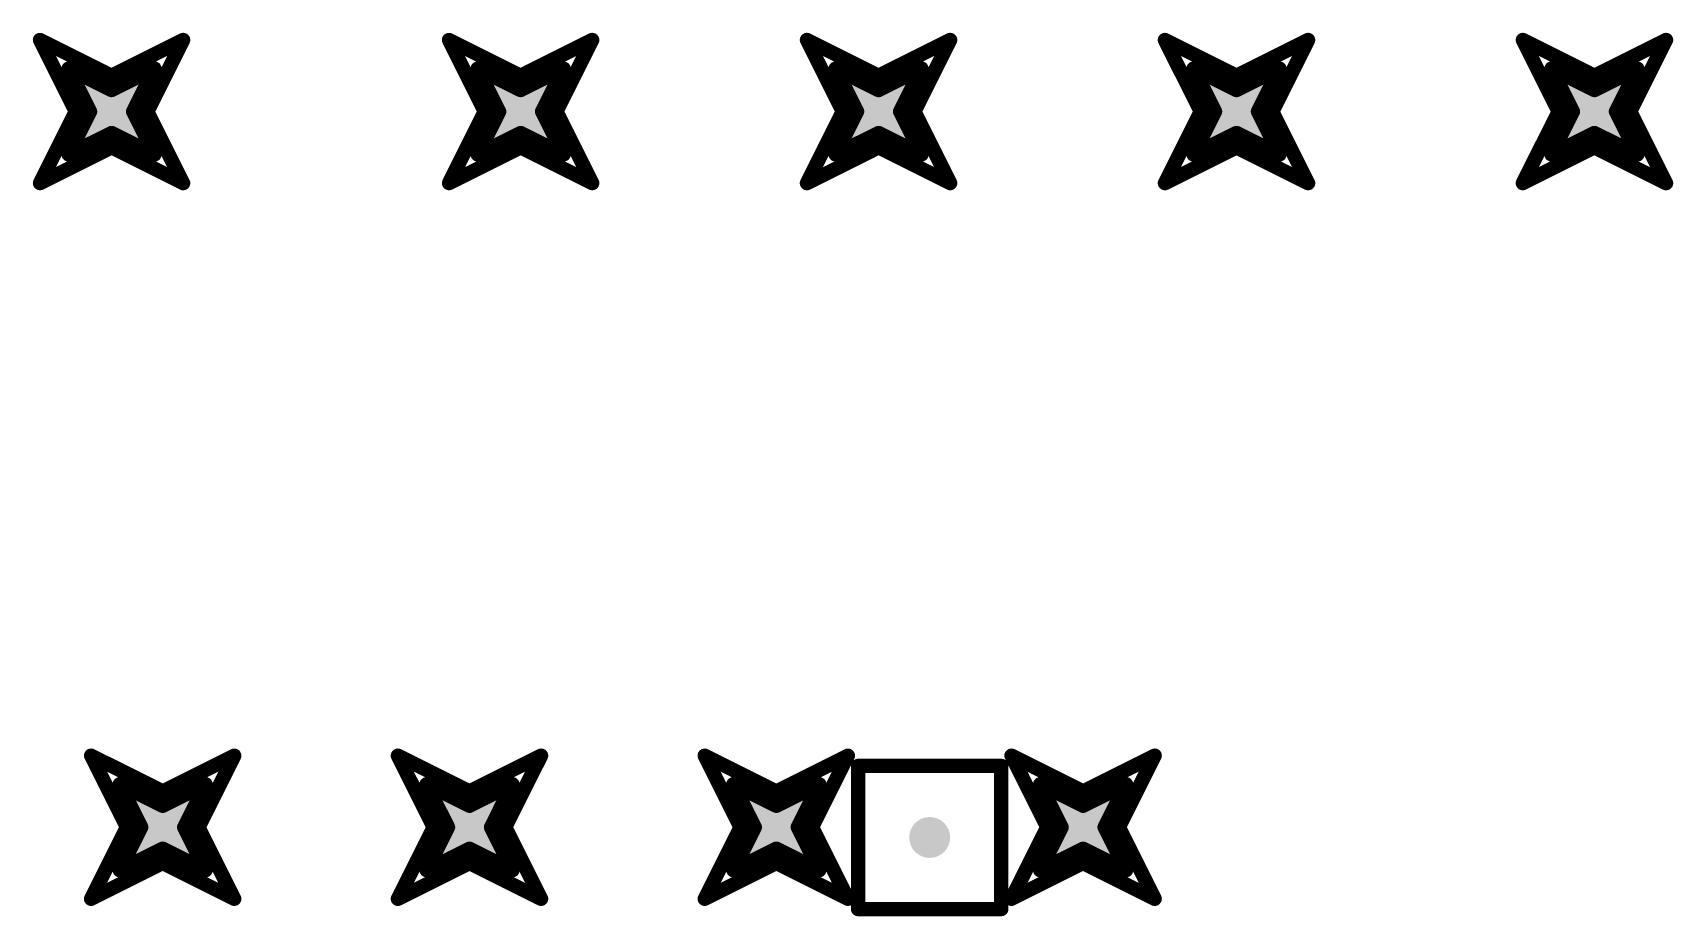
# Model space of a CAD drawing. Header units: inches. Extents: x 0 to 17, y 0 to 4.
# Drawn here: x 1.9927 to 2.3085, y 2.9061 to 3.0762 of the extents above; entities that cross this region are included whole.
import ezdxf

# ---------------------------------------------------------------- set-up
doc = ezdxf.new("R2010")
doc.units = ezdxf.units.IN
doc.header["$MEASUREMENT"] = 0
doc.layers.add('Drill Drawing', color=1, linetype='Continuous')
doc.layers.add('Via Holes', color=16, linetype='Continuous')

msp = doc.modelspace()

# ---------------------------------------------------------------- hatches: boundary and pattern name
at = {"layer": 'Via Holes'}
h = msp.add_hatch(color=7, dxfattribs=at)
edge = h.paths.add_edge_path()
edge.add_arc((2.00787, 3.06102), 0.00787, 0, 360)
h = msp.add_hatch(color=7, dxfattribs=at)
edge = h.paths.add_edge_path()
edge.add_arc((2.08661, 3.06102), 0.00787, 0, 360)
h = msp.add_hatch(color=7, dxfattribs=at)
edge = h.paths.add_edge_path()
edge.add_arc((2.15551, 3.06102), 0.00787, 0, 360)
h = msp.add_hatch(color=7, dxfattribs=at)
edge = h.paths.add_edge_path()
edge.add_arc((2.22441, 3.06102), 0.00787, 0, 360)
h = msp.add_hatch(color=7, dxfattribs=at)
edge = h.paths.add_edge_path()
edge.add_arc((2.29331, 3.06102), 0.00787, 0, 360)
h = msp.add_hatch(color=7, dxfattribs=at)
edge = h.paths.add_edge_path()
edge.add_arc((2.01772, 2.92323), 0.00787, 0, 360)
h = msp.add_hatch(color=7, dxfattribs=at)
edge = h.paths.add_edge_path()
edge.add_arc((2.07677, 2.92323), 0.00787, 0, 360)
h = msp.add_hatch(color=7, dxfattribs=at)
edge = h.paths.add_edge_path()
edge.add_arc((2.13583, 2.92323), 0.00787, 0, 360)
h = msp.add_hatch(color=7, dxfattribs=at)
edge = h.paths.add_edge_path()
edge.add_arc((2.19488, 2.92323), 0.00787, 0, 360)
h = msp.add_hatch(color=7, dxfattribs=at)
edge = h.paths.add_edge_path()
edge.add_arc((2.16535, 2.92126), 0.00394, 0, 360)

# ---------------------------------------------------------------- linework, layer by layer
at = {"layer": 'Drill Drawing'}
for points in [[(1.99409, 3.0748, 0.00276, 0.00276, 0), (2.00787, 3.06791, 0.00276, 0.00276, 0)], [(1.99409, 3.0748, 0.00276, 0.00276, 0), (2.00098, 3.06102, 0.00276, 0.00276, 0)], [(2.00787, 3.06791, 0.00276, 0.00276, 0), (2.02165, 3.0748, 0.00276, 0.00276, 0)], [(2.01476, 3.06102, 0.00276, 0.00276, 0), (2.02165, 3.0748, 0.00276, 0.00276, 0)], [(2.07283, 3.0748, 0.00276, 0.00276, 0), (2.08661, 3.06791, 0.00276, 0.00276, 0)], [(2.07283, 3.0748, 0.00276, 0.00276, 0), (2.07972, 3.06102, 0.00276, 0.00276, 0)], [(2.08661, 3.06791, 0.00276, 0.00276, 0), (2.10039, 3.0748, 0.00276, 0.00276, 0)], [(2.0935, 3.06102, 0.00276, 0.00276, 0), (2.10039, 3.0748, 0.00276, 0.00276, 0)], [(2.14173, 3.0748, 0.00276, 0.00276, 0), (2.15551, 3.06791, 0.00276, 0.00276, 0)], [(2.14173, 3.0748, 0.00276, 0.00276, 0), (2.14862, 3.06102, 0.00276, 0.00276, 0)], [(2.15551, 3.06791, 0.00276, 0.00276, 0), (2.16929, 3.0748, 0.00276, 0.00276, 0)], [(2.1624, 3.06102, 0.00276, 0.00276, 0), (2.16929, 3.0748, 0.00276, 0.00276, 0)], [(2.21063, 3.0748, 0.00276, 0.00276, 0), (2.22441, 3.06791, 0.00276, 0.00276, 0)], [(2.21063, 3.0748, 0.00276, 0.00276, 0), (2.21752, 3.06102, 0.00276, 0.00276, 0)], [(2.22441, 3.06791, 0.00276, 0.00276, 0), (2.23819, 3.0748, 0.00276, 0.00276, 0)], [(2.2313, 3.06102, 0.00276, 0.00276, 0), (2.23819, 3.0748, 0.00276, 0.00276, 0)], [(2.27953, 3.0748, 0.00276, 0.00276, 0), (2.29331, 3.06791, 0.00276, 0.00276, 0)], [(2.27953, 3.0748, 0.00276, 0.00276, 0), (2.28642, 3.06102, 0.00276, 0.00276, 0)], [(2.29331, 3.06791, 0.00276, 0.00276, 0), (2.30709, 3.0748, 0.00276, 0.00276, 0)], [(2.3002, 3.06102, 0.00276, 0.00276, 0), (2.30709, 3.0748, 0.00276, 0.00276, 0)], [(1.99961, 3.06929, 0.00276, 0.00276, 0), (2.00787, 3.06516, 0.00276, 0.00276, 0)], [(1.99961, 3.06929, 0.00276, 0.00276, 0), (2.00374, 3.06102, 0.00276, 0.00276, 0)], [(2.00787, 3.06516, 0.00276, 0.00276, 0), (2.01614, 3.06929, 0.00276, 0.00276, 0)], [(2.01201, 3.06102, 0.00276, 0.00276, 0), (2.01614, 3.06929, 0.00276, 0.00276, 0)], [(2.07835, 3.06929, 0.00276, 0.00276, 0), (2.08661, 3.06516, 0.00276, 0.00276, 0)], [(2.07835, 3.06929, 0.00276, 0.00276, 0), (2.08248, 3.06102, 0.00276, 0.00276, 0)], [(2.08661, 3.06516, 0.00276, 0.00276, 0), (2.09488, 3.06929, 0.00276, 0.00276, 0)], [(2.09075, 3.06102, 0.00276, 0.00276, 0), (2.09488, 3.06929, 0.00276, 0.00276, 0)], [(2.14724, 3.06929, 0.00276, 0.00276, 0), (2.15551, 3.06516, 0.00276, 0.00276, 0)], [(2.14724, 3.06929, 0.00276, 0.00276, 0), (2.15138, 3.06102, 0.00276, 0.00276, 0)], [(2.15551, 3.06516, 0.00276, 0.00276, 0), (2.16378, 3.06929, 0.00276, 0.00276, 0)], [(2.15965, 3.06102, 0.00276, 0.00276, 0), (2.16378, 3.06929, 0.00276, 0.00276, 0)], [(2.21614, 3.06929, 0.00276, 0.00276, 0), (2.22441, 3.06516, 0.00276, 0.00276, 0)], [(2.21614, 3.06929, 0.00276, 0.00276, 0), (2.22028, 3.06102, 0.00276, 0.00276, 0)], [(2.22441, 3.06516, 0.00276, 0.00276, 0), (2.23268, 3.06929, 0.00276, 0.00276, 0)], [(2.22854, 3.06102, 0.00276, 0.00276, 0), (2.23268, 3.06929, 0.00276, 0.00276, 0)], [(2.28504, 3.06929, 0.00276, 0.00276, 0), (2.29331, 3.06516, 0.00276, 0.00276, 0)], [(2.28504, 3.06929, 0.00276, 0.00276, 0), (2.28917, 3.06102, 0.00276, 0.00276, 0)], [(2.29331, 3.06516, 0.00276, 0.00276, 0), (2.30158, 3.06929, 0.00276, 0.00276, 0)], [(2.29744, 3.06102, 0.00276, 0.00276, 0), (2.30158, 3.06929, 0.00276, 0.00276, 0)], [(1.99409, 3.04724, 0.00276, 0.00276, 0), (2.00098, 3.06102, 0.00276, 0.00276, 0)], [(1.99961, 3.05276, 0.00276, 0.00276, 0), (2.00374, 3.06102, 0.00276, 0.00276, 0)], [(2.01201, 3.06102, 0.00276, 0.00276, 0), (2.01614, 3.05276, 0.00276, 0.00276, 0)], [(2.01476, 3.06102, 0.00276, 0.00276, 0), (2.02165, 3.04724, 0.00276, 0.00276, 0)], [(2.07283, 3.04724, 0.00276, 0.00276, 0), (2.07972, 3.06102, 0.00276, 0.00276, 0)], [(2.07835, 3.05276, 0.00276, 0.00276, 0), (2.08248, 3.06102, 0.00276, 0.00276, 0)], [(2.09075, 3.06102, 0.00276, 0.00276, 0), (2.09488, 3.05276, 0.00276, 0.00276, 0)], [(2.0935, 3.06102, 0.00276, 0.00276, 0), (2.10039, 3.04724, 0.00276, 0.00276, 0)], [(2.14173, 3.04724, 0.00276, 0.00276, 0), (2.14862, 3.06102, 0.00276, 0.00276, 0)], [(2.14724, 3.05276, 0.00276, 0.00276, 0), (2.15138, 3.06102, 0.00276, 0.00276, 0)], [(2.15965, 3.06102, 0.00276, 0.00276, 0), (2.16378, 3.05276, 0.00276, 0.00276, 0)], [(2.1624, 3.06102, 0.00276, 0.00276, 0), (2.16929, 3.04724, 0.00276, 0.00276, 0)], [(2.21063, 3.04724, 0.00276, 0.00276, 0), (2.21752, 3.06102, 0.00276, 0.00276, 0)], [(2.21614, 3.05276, 0.00276, 0.00276, 0), (2.22028, 3.06102, 0.00276, 0.00276, 0)], [(2.22854, 3.06102, 0.00276, 0.00276, 0), (2.23268, 3.05276, 0.00276, 0.00276, 0)], [(2.2313, 3.06102, 0.00276, 0.00276, 0), (2.23819, 3.04724, 0.00276, 0.00276, 0)], [(2.27953, 3.04724, 0.00276, 0.00276, 0), (2.28642, 3.06102, 0.00276, 0.00276, 0)], [(2.28504, 3.05276, 0.00276, 0.00276, 0), (2.28917, 3.06102, 0.00276, 0.00276, 0)], [(2.29744, 3.06102, 0.00276, 0.00276, 0), (2.30158, 3.05276, 0.00276, 0.00276, 0)], [(2.3002, 3.06102, 0.00276, 0.00276, 0), (2.30709, 3.04724, 0.00276, 0.00276, 0)], [(1.99961, 3.05276, 0.00276, 0.00276, 0), (2.00787, 3.05689, 0.00276, 0.00276, 0)], [(2.00787, 3.05689, 0.00276, 0.00276, 0), (2.01614, 3.05276, 0.00276, 0.00276, 0)], [(2.07835, 3.05276, 0.00276, 0.00276, 0), (2.08661, 3.05689, 0.00276, 0.00276, 0)], [(2.08661, 3.05689, 0.00276, 0.00276, 0), (2.09488, 3.05276, 0.00276, 0.00276, 0)], [(2.14724, 3.05276, 0.00276, 0.00276, 0), (2.15551, 3.05689, 0.00276, 0.00276, 0)], [(2.15551, 3.05689, 0.00276, 0.00276, 0), (2.16378, 3.05276, 0.00276, 0.00276, 0)], [(2.21614, 3.05276, 0.00276, 0.00276, 0), (2.22441, 3.05689, 0.00276, 0.00276, 0)], [(2.22441, 3.05689, 0.00276, 0.00276, 0), (2.23268, 3.05276, 0.00276, 0.00276, 0)], [(2.28504, 3.05276, 0.00276, 0.00276, 0), (2.29331, 3.05689, 0.00276, 0.00276, 0)], [(2.29331, 3.05689, 0.00276, 0.00276, 0), (2.30158, 3.05276, 0.00276, 0.00276, 0)], [(1.99409, 3.04724, 0.00276, 0.00276, 0), (2.00787, 3.05413, 0.00276, 0.00276, 0)], [(2.00787, 3.05413, 0.00276, 0.00276, 0), (2.02165, 3.04724, 0.00276, 0.00276, 0)], [(2.07283, 3.04724, 0.00276, 0.00276, 0), (2.08661, 3.05413, 0.00276, 0.00276, 0)], [(2.08661, 3.05413, 0.00276, 0.00276, 0), (2.10039, 3.04724, 0.00276, 0.00276, 0)], [(2.14173, 3.04724, 0.00276, 0.00276, 0), (2.15551, 3.05413, 0.00276, 0.00276, 0)], [(2.15551, 3.05413, 0.00276, 0.00276, 0), (2.16929, 3.04724, 0.00276, 0.00276, 0)], [(2.21063, 3.04724, 0.00276, 0.00276, 0), (2.22441, 3.05413, 0.00276, 0.00276, 0)], [(2.22441, 3.05413, 0.00276, 0.00276, 0), (2.23819, 3.04724, 0.00276, 0.00276, 0)], [(2.27953, 3.04724, 0.00276, 0.00276, 0), (2.29331, 3.05413, 0.00276, 0.00276, 0)], [(2.29331, 3.05413, 0.00276, 0.00276, 0), (2.30709, 3.04724, 0.00276, 0.00276, 0)], [(2.00394, 2.93701, 0.00276, 0.00276, 0), (2.01772, 2.93012, 0.00276, 0.00276, 0)], [(2.00394, 2.93701, 0.00276, 0.00276, 0), (2.01083, 2.92323, 0.00276, 0.00276, 0)], [(2.01772, 2.93012, 0.00276, 0.00276, 0), (2.0315, 2.93701, 0.00276, 0.00276, 0)], [(2.02461, 2.92323, 0.00276, 0.00276, 0), (2.0315, 2.93701, 0.00276, 0.00276, 0)], [(2.06299, 2.93701, 0.00276, 0.00276, 0), (2.07677, 2.93012, 0.00276, 0.00276, 0)], [(2.06299, 2.93701, 0.00276, 0.00276, 0), (2.06988, 2.92323, 0.00276, 0.00276, 0)], [(2.07677, 2.93012, 0.00276, 0.00276, 0), (2.09055, 2.93701, 0.00276, 0.00276, 0)], [(2.08366, 2.92323, 0.00276, 0.00276, 0), (2.09055, 2.93701, 0.00276, 0.00276, 0)], [(2.12205, 2.93701, 0.00276, 0.00276, 0), (2.13583, 2.93012, 0.00276, 0.00276, 0)], [(2.12205, 2.93701, 0.00276, 0.00276, 0), (2.12894, 2.92323, 0.00276, 0.00276, 0)], [(2.13583, 2.93012, 0.00276, 0.00276, 0), (2.14961, 2.93701, 0.00276, 0.00276, 0)], [(2.14272, 2.92323, 0.00276, 0.00276, 0), (2.14961, 2.93701, 0.00276, 0.00276, 0)], [(2.1811, 2.93701, 0.00276, 0.00276, 0), (2.19488, 2.93012, 0.00276, 0.00276, 0)], [(2.1811, 2.93701, 0.00276, 0.00276, 0), (2.18799, 2.92323, 0.00276, 0.00276, 0)], [(2.19488, 2.93012, 0.00276, 0.00276, 0), (2.20866, 2.93701, 0.00276, 0.00276, 0)], [(2.20177, 2.92323, 0.00276, 0.00276, 0), (2.20866, 2.93701, 0.00276, 0.00276, 0)], [(2.15157, 2.93504, 0.00276, 0.00276, 0), (2.17913, 2.93504, 0.00276, 0.00276, 0)], [(2.15157, 2.90748, 0.00276, 0.00276, 0), (2.15157, 2.93504, 0.00276, 0.00276, 0)], [(2.17913, 2.90748, 0.00276, 0.00276, 0), (2.17913, 2.93504, 0.00276, 0.00276, 0)], [(2.00945, 2.9315, 0.00276, 0.00276, 0), (2.01772, 2.92736, 0.00276, 0.00276, 0)], [(2.00945, 2.9315, 0.00276, 0.00276, 0), (2.01358, 2.92323, 0.00276, 0.00276, 0)], [(2.01772, 2.92736, 0.00276, 0.00276, 0), (2.02598, 2.9315, 0.00276, 0.00276, 0)], [(2.02185, 2.92323, 0.00276, 0.00276, 0), (2.02598, 2.9315, 0.00276, 0.00276, 0)], [(2.0685, 2.9315, 0.00276, 0.00276, 0), (2.07677, 2.92736, 0.00276, 0.00276, 0)], [(2.0685, 2.9315, 0.00276, 0.00276, 0), (2.07264, 2.92323, 0.00276, 0.00276, 0)], [(2.07677, 2.92736, 0.00276, 0.00276, 0), (2.08504, 2.9315, 0.00276, 0.00276, 0)], [(2.08091, 2.92323, 0.00276, 0.00276, 0), (2.08504, 2.9315, 0.00276, 0.00276, 0)], [(2.12756, 2.9315, 0.00276, 0.00276, 0), (2.13583, 2.92736, 0.00276, 0.00276, 0)], [(2.12756, 2.9315, 0.00276, 0.00276, 0), (2.13169, 2.92323, 0.00276, 0.00276, 0)], [(2.13583, 2.92736, 0.00276, 0.00276, 0), (2.14409, 2.9315, 0.00276, 0.00276, 0)], [(2.13996, 2.92323, 0.00276, 0.00276, 0), (2.14409, 2.9315, 0.00276, 0.00276, 0)], [(2.18661, 2.9315, 0.00276, 0.00276, 0), (2.19488, 2.92736, 0.00276, 0.00276, 0)], [(2.18661, 2.9315, 0.00276, 0.00276, 0), (2.19075, 2.92323, 0.00276, 0.00276, 0)], [(2.19488, 2.92736, 0.00276, 0.00276, 0), (2.20315, 2.9315, 0.00276, 0.00276, 0)], [(2.19902, 2.92323, 0.00276, 0.00276, 0), (2.20315, 2.9315, 0.00276, 0.00276, 0)], [(2.00394, 2.90945, 0.00276, 0.00276, 0), (2.01083, 2.92323, 0.00276, 0.00276, 0)], [(2.00945, 2.91496, 0.00276, 0.00276, 0), (2.01358, 2.92323, 0.00276, 0.00276, 0)], [(2.02185, 2.92323, 0.00276, 0.00276, 0), (2.02598, 2.91496, 0.00276, 0.00276, 0)], [(2.02461, 2.92323, 0.00276, 0.00276, 0), (2.0315, 2.90945, 0.00276, 0.00276, 0)], [(2.06299, 2.90945, 0.00276, 0.00276, 0), (2.06988, 2.92323, 0.00276, 0.00276, 0)], [(2.0685, 2.91496, 0.00276, 0.00276, 0), (2.07264, 2.92323, 0.00276, 0.00276, 0)], [(2.08091, 2.92323, 0.00276, 0.00276, 0), (2.08504, 2.91496, 0.00276, 0.00276, 0)], [(2.08366, 2.92323, 0.00276, 0.00276, 0), (2.09055, 2.90945, 0.00276, 0.00276, 0)], [(2.12205, 2.90945, 0.00276, 0.00276, 0), (2.12894, 2.92323, 0.00276, 0.00276, 0)], [(2.12756, 2.91496, 0.00276, 0.00276, 0), (2.13169, 2.92323, 0.00276, 0.00276, 0)], [(2.13996, 2.92323, 0.00276, 0.00276, 0), (2.14409, 2.91496, 0.00276, 0.00276, 0)], [(2.14272, 2.92323, 0.00276, 0.00276, 0), (2.14961, 2.90945, 0.00276, 0.00276, 0)], [(2.1811, 2.90945, 0.00276, 0.00276, 0), (2.18799, 2.92323, 0.00276, 0.00276, 0)], [(2.18661, 2.91496, 0.00276, 0.00276, 0), (2.19075, 2.92323, 0.00276, 0.00276, 0)], [(2.19902, 2.92323, 0.00276, 0.00276, 0), (2.20315, 2.91496, 0.00276, 0.00276, 0)], [(2.20177, 2.92323, 0.00276, 0.00276, 0), (2.20866, 2.90945, 0.00276, 0.00276, 0)], [(2.00394, 2.90945, 0.00276, 0.00276, 0), (2.01772, 2.91634, 0.00276, 0.00276, 0)], [(2.00945, 2.91496, 0.00276, 0.00276, 0), (2.01772, 2.91909, 0.00276, 0.00276, 0)], [(2.01772, 2.91909, 0.00276, 0.00276, 0), (2.02598, 2.91496, 0.00276, 0.00276, 0)], [(2.01772, 2.91634, 0.00276, 0.00276, 0), (2.0315, 2.90945, 0.00276, 0.00276, 0)], [(2.06299, 2.90945, 0.00276, 0.00276, 0), (2.07677, 2.91634, 0.00276, 0.00276, 0)], [(2.0685, 2.91496, 0.00276, 0.00276, 0), (2.07677, 2.91909, 0.00276, 0.00276, 0)], [(2.07677, 2.91909, 0.00276, 0.00276, 0), (2.08504, 2.91496, 0.00276, 0.00276, 0)], [(2.07677, 2.91634, 0.00276, 0.00276, 0), (2.09055, 2.90945, 0.00276, 0.00276, 0)], [(2.12205, 2.90945, 0.00276, 0.00276, 0), (2.13583, 2.91634, 0.00276, 0.00276, 0)], [(2.12756, 2.91496, 0.00276, 0.00276, 0), (2.13583, 2.91909, 0.00276, 0.00276, 0)], [(2.13583, 2.91909, 0.00276, 0.00276, 0), (2.14409, 2.91496, 0.00276, 0.00276, 0)], [(2.13583, 2.91634, 0.00276, 0.00276, 0), (2.14961, 2.90945, 0.00276, 0.00276, 0)], [(2.1811, 2.90945, 0.00276, 0.00276, 0), (2.19488, 2.91634, 0.00276, 0.00276, 0)], [(2.18661, 2.91496, 0.00276, 0.00276, 0), (2.19488, 2.91909, 0.00276, 0.00276, 0)], [(2.19488, 2.91909, 0.00276, 0.00276, 0), (2.20315, 2.91496, 0.00276, 0.00276, 0)], [(2.19488, 2.91634, 0.00276, 0.00276, 0), (2.20866, 2.90945, 0.00276, 0.00276, 0)], [(2.15157, 2.90748, 0.00276, 0.00276, 0), (2.17913, 2.90748, 0.00276, 0.00276, 0)]]:
    msp.add_lwpolyline(points, format="xyseb", dxfattribs=at)
for points in [[(1.99341, 3.0748, 0.00138, 0.00138, 1), (1.99478, 3.0748, 0.00138, 0.00138, 1)], [(1.99341, 3.0748, 0.00138, 0.00138, 1), (1.99478, 3.0748, 0.00138, 0.00138, 1)], [(2.02096, 3.0748, 0.00138, 0.00138, 1), (2.02234, 3.0748, 0.00138, 0.00138, 1)], [(2.02096, 3.0748, 0.00138, 0.00138, 1), (2.02234, 3.0748, 0.00138, 0.00138, 1)], [(2.07215, 3.0748, 0.00138, 0.00138, 1), (2.07352, 3.0748, 0.00138, 0.00138, 1)], [(2.07215, 3.0748, 0.00138, 0.00138, 1), (2.07352, 3.0748, 0.00138, 0.00138, 1)], [(2.0997, 3.0748, 0.00138, 0.00138, 1), (2.10108, 3.0748, 0.00138, 0.00138, 1)], [(2.0997, 3.0748, 0.00138, 0.00138, 1), (2.10108, 3.0748, 0.00138, 0.00138, 1)], [(2.14104, 3.0748, 0.00138, 0.00138, 1), (2.14242, 3.0748, 0.00138, 0.00138, 1)], [(2.14104, 3.0748, 0.00138, 0.00138, 1), (2.14242, 3.0748, 0.00138, 0.00138, 1)], [(2.1686, 3.0748, 0.00138, 0.00138, 1), (2.16998, 3.0748, 0.00138, 0.00138, 1)], [(2.1686, 3.0748, 0.00138, 0.00138, 1), (2.16998, 3.0748, 0.00138, 0.00138, 1)], [(2.20994, 3.0748, 0.00138, 0.00138, 1), (2.21132, 3.0748, 0.00138, 0.00138, 1)], [(2.20994, 3.0748, 0.00138, 0.00138, 1), (2.21132, 3.0748, 0.00138, 0.00138, 1)], [(2.2375, 3.0748, 0.00138, 0.00138, 1), (2.23888, 3.0748, 0.00138, 0.00138, 1)], [(2.2375, 3.0748, 0.00138, 0.00138, 1), (2.23888, 3.0748, 0.00138, 0.00138, 1)], [(2.27884, 3.0748, 0.00138, 0.00138, 1), (2.28022, 3.0748, 0.00138, 0.00138, 1)], [(2.27884, 3.0748, 0.00138, 0.00138, 1), (2.28022, 3.0748, 0.00138, 0.00138, 1)], [(2.3064, 3.0748, 0.00138, 0.00138, 1), (2.30778, 3.0748, 0.00138, 0.00138, 1)], [(2.3064, 3.0748, 0.00138, 0.00138, 1), (2.30778, 3.0748, 0.00138, 0.00138, 1)], [(1.99892, 3.06929, 0.00138, 0.00138, 1), (2.0003, 3.06929, 0.00138, 0.00138, 1)], [(1.99892, 3.06929, 0.00138, 0.00138, 1), (2.0003, 3.06929, 0.00138, 0.00138, 1)], [(2.00719, 3.06791, 0.00138, 0.00138, 1), (2.00856, 3.06791, 0.00138, 0.00138, 1)], [(2.00719, 3.06791, 0.00138, 0.00138, 1), (2.00856, 3.06791, 0.00138, 0.00138, 1)], [(2.01545, 3.06929, 0.00138, 0.00138, 1), (2.01683, 3.06929, 0.00138, 0.00138, 1)], [(2.01545, 3.06929, 0.00138, 0.00138, 1), (2.01683, 3.06929, 0.00138, 0.00138, 1)], [(2.07766, 3.06929, 0.00138, 0.00138, 1), (2.07904, 3.06929, 0.00138, 0.00138, 1)], [(2.07766, 3.06929, 0.00138, 0.00138, 1), (2.07904, 3.06929, 0.00138, 0.00138, 1)], [(2.08593, 3.06791, 0.00138, 0.00138, 1), (2.0873, 3.06791, 0.00138, 0.00138, 1)], [(2.08593, 3.06791, 0.00138, 0.00138, 1), (2.0873, 3.06791, 0.00138, 0.00138, 1)], [(2.09419, 3.06929, 0.00138, 0.00138, 1), (2.09557, 3.06929, 0.00138, 0.00138, 1)], [(2.09419, 3.06929, 0.00138, 0.00138, 1), (2.09557, 3.06929, 0.00138, 0.00138, 1)], [(2.14656, 3.06929, 0.00138, 0.00138, 1), (2.14793, 3.06929, 0.00138, 0.00138, 1)], [(2.14656, 3.06929, 0.00138, 0.00138, 1), (2.14793, 3.06929, 0.00138, 0.00138, 1)], [(2.15482, 3.06791, 0.00138, 0.00138, 1), (2.1562, 3.06791, 0.00138, 0.00138, 1)], [(2.15482, 3.06791, 0.00138, 0.00138, 1), (2.1562, 3.06791, 0.00138, 0.00138, 1)], [(2.16309, 3.06929, 0.00138, 0.00138, 1), (2.16447, 3.06929, 0.00138, 0.00138, 1)], [(2.16309, 3.06929, 0.00138, 0.00138, 1), (2.16447, 3.06929, 0.00138, 0.00138, 1)], [(2.21545, 3.06929, 0.00138, 0.00138, 1), (2.21683, 3.06929, 0.00138, 0.00138, 1)], [(2.21545, 3.06929, 0.00138, 0.00138, 1), (2.21683, 3.06929, 0.00138, 0.00138, 1)], [(2.22372, 3.06791, 0.00138, 0.00138, 1), (2.2251, 3.06791, 0.00138, 0.00138, 1)], [(2.22372, 3.06791, 0.00138, 0.00138, 1), (2.2251, 3.06791, 0.00138, 0.00138, 1)], [(2.23199, 3.06929, 0.00138, 0.00138, 1), (2.23337, 3.06929, 0.00138, 0.00138, 1)], [(2.23199, 3.06929, 0.00138, 0.00138, 1), (2.23337, 3.06929, 0.00138, 0.00138, 1)], [(2.28435, 3.06929, 0.00138, 0.00138, 1), (2.28573, 3.06929, 0.00138, 0.00138, 1)], [(2.28435, 3.06929, 0.00138, 0.00138, 1), (2.28573, 3.06929, 0.00138, 0.00138, 1)], [(2.29262, 3.06791, 0.00138, 0.00138, 1), (2.294, 3.06791, 0.00138, 0.00138, 1)], [(2.29262, 3.06791, 0.00138, 0.00138, 1), (2.294, 3.06791, 0.00138, 0.00138, 1)], [(2.30089, 3.06929, 0.00138, 0.00138, 1), (2.30226, 3.06929, 0.00138, 0.00138, 1)], [(2.30089, 3.06929, 0.00138, 0.00138, 1), (2.30226, 3.06929, 0.00138, 0.00138, 1)], [(2.00719, 3.06516, 0.00138, 0.00138, 1), (2.00856, 3.06516, 0.00138, 0.00138, 1)], [(2.00719, 3.06516, 0.00138, 0.00138, 1), (2.00856, 3.06516, 0.00138, 0.00138, 1)], [(2.08593, 3.06516, 0.00138, 0.00138, 1), (2.0873, 3.06516, 0.00138, 0.00138, 1)], [(2.08593, 3.06516, 0.00138, 0.00138, 1), (2.0873, 3.06516, 0.00138, 0.00138, 1)], [(2.15482, 3.06516, 0.00138, 0.00138, 1), (2.1562, 3.06516, 0.00138, 0.00138, 1)], [(2.15482, 3.06516, 0.00138, 0.00138, 1), (2.1562, 3.06516, 0.00138, 0.00138, 1)], [(2.22372, 3.06516, 0.00138, 0.00138, 1), (2.2251, 3.06516, 0.00138, 0.00138, 1)], [(2.22372, 3.06516, 0.00138, 0.00138, 1), (2.2251, 3.06516, 0.00138, 0.00138, 1)], [(2.29262, 3.06516, 0.00138, 0.00138, 1), (2.294, 3.06516, 0.00138, 0.00138, 1)], [(2.29262, 3.06516, 0.00138, 0.00138, 1), (2.294, 3.06516, 0.00138, 0.00138, 1)], [(2.0003, 3.06102, 0.00138, 0.00138, 1), (2.00167, 3.06102, 0.00138, 0.00138, 1)], [(2.0003, 3.06102, 0.00138, 0.00138, 1), (2.00167, 3.06102, 0.00138, 0.00138, 1)], [(2.00305, 3.06102, 0.00138, 0.00138, 1), (2.00443, 3.06102, 0.00138, 0.00138, 1)], [(2.00305, 3.06102, 0.00138, 0.00138, 1), (2.00443, 3.06102, 0.00138, 0.00138, 1)], [(2.01132, 3.06102, 0.00138, 0.00138, 1), (2.0127, 3.06102, 0.00138, 0.00138, 1)], [(2.01132, 3.06102, 0.00138, 0.00138, 1), (2.0127, 3.06102, 0.00138, 0.00138, 1)], [(2.01407, 3.06102, 0.00138, 0.00138, 1), (2.01545, 3.06102, 0.00138, 0.00138, 1)], [(2.01407, 3.06102, 0.00138, 0.00138, 1), (2.01545, 3.06102, 0.00138, 0.00138, 1)], [(2.07904, 3.06102, 0.00138, 0.00138, 1), (2.08041, 3.06102, 0.00138, 0.00138, 1)], [(2.07904, 3.06102, 0.00138, 0.00138, 1), (2.08041, 3.06102, 0.00138, 0.00138, 1)], [(2.08179, 3.06102, 0.00138, 0.00138, 1), (2.08317, 3.06102, 0.00138, 0.00138, 1)], [(2.08179, 3.06102, 0.00138, 0.00138, 1), (2.08317, 3.06102, 0.00138, 0.00138, 1)], [(2.09006, 3.06102, 0.00138, 0.00138, 1), (2.09144, 3.06102, 0.00138, 0.00138, 1)], [(2.09006, 3.06102, 0.00138, 0.00138, 1), (2.09144, 3.06102, 0.00138, 0.00138, 1)], [(2.09281, 3.06102, 0.00138, 0.00138, 1), (2.09419, 3.06102, 0.00138, 0.00138, 1)], [(2.09281, 3.06102, 0.00138, 0.00138, 1), (2.09419, 3.06102, 0.00138, 0.00138, 1)], [(2.14793, 3.06102, 0.00138, 0.00138, 1), (2.14931, 3.06102, 0.00138, 0.00138, 1)], [(2.14793, 3.06102, 0.00138, 0.00138, 1), (2.14931, 3.06102, 0.00138, 0.00138, 1)], [(2.15069, 3.06102, 0.00138, 0.00138, 1), (2.15207, 3.06102, 0.00138, 0.00138, 1)], [(2.15069, 3.06102, 0.00138, 0.00138, 1), (2.15207, 3.06102, 0.00138, 0.00138, 1)], [(2.15896, 3.06102, 0.00138, 0.00138, 1), (2.16033, 3.06102, 0.00138, 0.00138, 1)], [(2.15896, 3.06102, 0.00138, 0.00138, 1), (2.16033, 3.06102, 0.00138, 0.00138, 1)], [(2.16171, 3.06102, 0.00138, 0.00138, 1), (2.16309, 3.06102, 0.00138, 0.00138, 1)], [(2.16171, 3.06102, 0.00138, 0.00138, 1), (2.16309, 3.06102, 0.00138, 0.00138, 1)], [(2.21683, 3.06102, 0.00138, 0.00138, 1), (2.21821, 3.06102, 0.00138, 0.00138, 1)], [(2.21683, 3.06102, 0.00138, 0.00138, 1), (2.21821, 3.06102, 0.00138, 0.00138, 1)], [(2.21959, 3.06102, 0.00138, 0.00138, 1), (2.22097, 3.06102, 0.00138, 0.00138, 1)], [(2.21959, 3.06102, 0.00138, 0.00138, 1), (2.22097, 3.06102, 0.00138, 0.00138, 1)], [(2.22785, 3.06102, 0.00138, 0.00138, 1), (2.22923, 3.06102, 0.00138, 0.00138, 1)], [(2.22785, 3.06102, 0.00138, 0.00138, 1), (2.22923, 3.06102, 0.00138, 0.00138, 1)], [(2.23061, 3.06102, 0.00138, 0.00138, 1), (2.23199, 3.06102, 0.00138, 0.00138, 1)], [(2.23061, 3.06102, 0.00138, 0.00138, 1), (2.23199, 3.06102, 0.00138, 0.00138, 1)], [(2.28573, 3.06102, 0.00138, 0.00138, 1), (2.28711, 3.06102, 0.00138, 0.00138, 1)], [(2.28573, 3.06102, 0.00138, 0.00138, 1), (2.28711, 3.06102, 0.00138, 0.00138, 1)], [(2.28849, 3.06102, 0.00138, 0.00138, 1), (2.28986, 3.06102, 0.00138, 0.00138, 1)], [(2.28849, 3.06102, 0.00138, 0.00138, 1), (2.28986, 3.06102, 0.00138, 0.00138, 1)], [(2.29675, 3.06102, 0.00138, 0.00138, 1), (2.29813, 3.06102, 0.00138, 0.00138, 1)], [(2.29675, 3.06102, 0.00138, 0.00138, 1), (2.29813, 3.06102, 0.00138, 0.00138, 1)], [(2.29951, 3.06102, 0.00138, 0.00138, 1), (2.30089, 3.06102, 0.00138, 0.00138, 1)], [(2.29951, 3.06102, 0.00138, 0.00138, 1), (2.30089, 3.06102, 0.00138, 0.00138, 1)], [(2.00719, 3.05689, 0.00138, 0.00138, 1), (2.00856, 3.05689, 0.00138, 0.00138, 1)], [(2.00719, 3.05689, 0.00138, 0.00138, 1), (2.00856, 3.05689, 0.00138, 0.00138, 1)], [(2.08593, 3.05689, 0.00138, 0.00138, 1), (2.0873, 3.05689, 0.00138, 0.00138, 1)], [(2.08593, 3.05689, 0.00138, 0.00138, 1), (2.0873, 3.05689, 0.00138, 0.00138, 1)], [(2.15482, 3.05689, 0.00138, 0.00138, 1), (2.1562, 3.05689, 0.00138, 0.00138, 1)], [(2.15482, 3.05689, 0.00138, 0.00138, 1), (2.1562, 3.05689, 0.00138, 0.00138, 1)], [(2.22372, 3.05689, 0.00138, 0.00138, 1), (2.2251, 3.05689, 0.00138, 0.00138, 1)], [(2.22372, 3.05689, 0.00138, 0.00138, 1), (2.2251, 3.05689, 0.00138, 0.00138, 1)], [(2.29262, 3.05689, 0.00138, 0.00138, 1), (2.294, 3.05689, 0.00138, 0.00138, 1)], [(2.29262, 3.05689, 0.00138, 0.00138, 1), (2.294, 3.05689, 0.00138, 0.00138, 1)], [(1.99892, 3.05276, 0.00138, 0.00138, 1), (2.0003, 3.05276, 0.00138, 0.00138, 1)], [(1.99892, 3.05276, 0.00138, 0.00138, 1), (2.0003, 3.05276, 0.00138, 0.00138, 1)], [(2.00719, 3.05413, 0.00138, 0.00138, 1), (2.00856, 3.05413, 0.00138, 0.00138, 1)], [(2.00719, 3.05413, 0.00138, 0.00138, 1), (2.00856, 3.05413, 0.00138, 0.00138, 1)], [(2.01545, 3.05276, 0.00138, 0.00138, 1), (2.01683, 3.05276, 0.00138, 0.00138, 1)], [(2.01545, 3.05276, 0.00138, 0.00138, 1), (2.01683, 3.05276, 0.00138, 0.00138, 1)], [(2.07766, 3.05276, 0.00138, 0.00138, 1), (2.07904, 3.05276, 0.00138, 0.00138, 1)], [(2.07766, 3.05276, 0.00138, 0.00138, 1), (2.07904, 3.05276, 0.00138, 0.00138, 1)], [(2.08593, 3.05413, 0.00138, 0.00138, 1), (2.0873, 3.05413, 0.00138, 0.00138, 1)], [(2.08593, 3.05413, 0.00138, 0.00138, 1), (2.0873, 3.05413, 0.00138, 0.00138, 1)], [(2.09419, 3.05276, 0.00138, 0.00138, 1), (2.09557, 3.05276, 0.00138, 0.00138, 1)], [(2.09419, 3.05276, 0.00138, 0.00138, 1), (2.09557, 3.05276, 0.00138, 0.00138, 1)], [(2.14656, 3.05276, 0.00138, 0.00138, 1), (2.14793, 3.05276, 0.00138, 0.00138, 1)], [(2.14656, 3.05276, 0.00138, 0.00138, 1), (2.14793, 3.05276, 0.00138, 0.00138, 1)], [(2.15482, 3.05413, 0.00138, 0.00138, 1), (2.1562, 3.05413, 0.00138, 0.00138, 1)], [(2.15482, 3.05413, 0.00138, 0.00138, 1), (2.1562, 3.05413, 0.00138, 0.00138, 1)], [(2.16309, 3.05276, 0.00138, 0.00138, 1), (2.16447, 3.05276, 0.00138, 0.00138, 1)], [(2.16309, 3.05276, 0.00138, 0.00138, 1), (2.16447, 3.05276, 0.00138, 0.00138, 1)], [(2.21545, 3.05276, 0.00138, 0.00138, 1), (2.21683, 3.05276, 0.00138, 0.00138, 1)], [(2.21545, 3.05276, 0.00138, 0.00138, 1), (2.21683, 3.05276, 0.00138, 0.00138, 1)], [(2.22372, 3.05413, 0.00138, 0.00138, 1), (2.2251, 3.05413, 0.00138, 0.00138, 1)], [(2.22372, 3.05413, 0.00138, 0.00138, 1), (2.2251, 3.05413, 0.00138, 0.00138, 1)], [(2.23199, 3.05276, 0.00138, 0.00138, 1), (2.23337, 3.05276, 0.00138, 0.00138, 1)], [(2.23199, 3.05276, 0.00138, 0.00138, 1), (2.23337, 3.05276, 0.00138, 0.00138, 1)], [(2.28435, 3.05276, 0.00138, 0.00138, 1), (2.28573, 3.05276, 0.00138, 0.00138, 1)], [(2.28435, 3.05276, 0.00138, 0.00138, 1), (2.28573, 3.05276, 0.00138, 0.00138, 1)], [(2.29262, 3.05413, 0.00138, 0.00138, 1), (2.294, 3.05413, 0.00138, 0.00138, 1)], [(2.29262, 3.05413, 0.00138, 0.00138, 1), (2.294, 3.05413, 0.00138, 0.00138, 1)], [(2.30089, 3.05276, 0.00138, 0.00138, 1), (2.30226, 3.05276, 0.00138, 0.00138, 1)], [(2.30089, 3.05276, 0.00138, 0.00138, 1), (2.30226, 3.05276, 0.00138, 0.00138, 1)], [(1.99341, 3.04724, 0.00138, 0.00138, 1), (1.99478, 3.04724, 0.00138, 0.00138, 1)], [(1.99341, 3.04724, 0.00138, 0.00138, 1), (1.99478, 3.04724, 0.00138, 0.00138, 1)], [(2.02096, 3.04724, 0.00138, 0.00138, 1), (2.02234, 3.04724, 0.00138, 0.00138, 1)], [(2.02096, 3.04724, 0.00138, 0.00138, 1), (2.02234, 3.04724, 0.00138, 0.00138, 1)], [(2.07215, 3.04724, 0.00138, 0.00138, 1), (2.07352, 3.04724, 0.00138, 0.00138, 1)], [(2.07215, 3.04724, 0.00138, 0.00138, 1), (2.07352, 3.04724, 0.00138, 0.00138, 1)], [(2.0997, 3.04724, 0.00138, 0.00138, 1), (2.10108, 3.04724, 0.00138, 0.00138, 1)], [(2.0997, 3.04724, 0.00138, 0.00138, 1), (2.10108, 3.04724, 0.00138, 0.00138, 1)], [(2.14104, 3.04724, 0.00138, 0.00138, 1), (2.14242, 3.04724, 0.00138, 0.00138, 1)], [(2.14104, 3.04724, 0.00138, 0.00138, 1), (2.14242, 3.04724, 0.00138, 0.00138, 1)], [(2.1686, 3.04724, 0.00138, 0.00138, 1), (2.16998, 3.04724, 0.00138, 0.00138, 1)], [(2.1686, 3.04724, 0.00138, 0.00138, 1), (2.16998, 3.04724, 0.00138, 0.00138, 1)], [(2.20994, 3.04724, 0.00138, 0.00138, 1), (2.21132, 3.04724, 0.00138, 0.00138, 1)], [(2.20994, 3.04724, 0.00138, 0.00138, 1), (2.21132, 3.04724, 0.00138, 0.00138, 1)], [(2.2375, 3.04724, 0.00138, 0.00138, 1), (2.23888, 3.04724, 0.00138, 0.00138, 1)], [(2.2375, 3.04724, 0.00138, 0.00138, 1), (2.23888, 3.04724, 0.00138, 0.00138, 1)], [(2.27884, 3.04724, 0.00138, 0.00138, 1), (2.28022, 3.04724, 0.00138, 0.00138, 1)], [(2.27884, 3.04724, 0.00138, 0.00138, 1), (2.28022, 3.04724, 0.00138, 0.00138, 1)], [(2.3064, 3.04724, 0.00138, 0.00138, 1), (2.30778, 3.04724, 0.00138, 0.00138, 1)], [(2.3064, 3.04724, 0.00138, 0.00138, 1), (2.30778, 3.04724, 0.00138, 0.00138, 1)], [(2.00325, 2.93701, 0.00138, 0.00138, 1), (2.00463, 2.93701, 0.00138, 0.00138, 1)], [(2.00325, 2.93701, 0.00138, 0.00138, 1), (2.00463, 2.93701, 0.00138, 0.00138, 1)], [(2.03081, 2.93701, 0.00138, 0.00138, 1), (2.03218, 2.93701, 0.00138, 0.00138, 1)], [(2.03081, 2.93701, 0.00138, 0.00138, 1), (2.03218, 2.93701, 0.00138, 0.00138, 1)], [(2.0623, 2.93701, 0.00138, 0.00138, 1), (2.06368, 2.93701, 0.00138, 0.00138, 1)], [(2.0623, 2.93701, 0.00138, 0.00138, 1), (2.06368, 2.93701, 0.00138, 0.00138, 1)], [(2.08986, 2.93701, 0.00138, 0.00138, 1), (2.09124, 2.93701, 0.00138, 0.00138, 1)], [(2.08986, 2.93701, 0.00138, 0.00138, 1), (2.09124, 2.93701, 0.00138, 0.00138, 1)], [(2.12136, 2.93701, 0.00138, 0.00138, 1), (2.12274, 2.93701, 0.00138, 0.00138, 1)], [(2.12136, 2.93701, 0.00138, 0.00138, 1), (2.12274, 2.93701, 0.00138, 0.00138, 1)], [(2.14892, 2.93701, 0.00138, 0.00138, 1), (2.15029, 2.93701, 0.00138, 0.00138, 1)], [(2.14892, 2.93701, 0.00138, 0.00138, 1), (2.15029, 2.93701, 0.00138, 0.00138, 1)], [(2.18041, 2.93701, 0.00138, 0.00138, 1), (2.18179, 2.93701, 0.00138, 0.00138, 1)], [(2.18041, 2.93701, 0.00138, 0.00138, 1), (2.18179, 2.93701, 0.00138, 0.00138, 1)], [(2.20797, 2.93701, 0.00138, 0.00138, 1), (2.20935, 2.93701, 0.00138, 0.00138, 1)], [(2.20797, 2.93701, 0.00138, 0.00138, 1), (2.20935, 2.93701, 0.00138, 0.00138, 1)], [(2.15088, 2.93504, 0.00138, 0.00138, 1), (2.15226, 2.93504, 0.00138, 0.00138, 1)], [(2.15088, 2.93504, 0.00138, 0.00138, 1), (2.15226, 2.93504, 0.00138, 0.00138, 1)], [(2.17844, 2.93504, 0.00138, 0.00138, 1), (2.17982, 2.93504, 0.00138, 0.00138, 1)], [(2.17844, 2.93504, 0.00138, 0.00138, 1), (2.17982, 2.93504, 0.00138, 0.00138, 1)], [(2.00876, 2.9315, 0.00138, 0.00138, 1), (2.01014, 2.9315, 0.00138, 0.00138, 1)], [(2.00876, 2.9315, 0.00138, 0.00138, 1), (2.01014, 2.9315, 0.00138, 0.00138, 1)], [(2.01703, 2.93012, 0.00138, 0.00138, 1), (2.01841, 2.93012, 0.00138, 0.00138, 1)], [(2.01703, 2.93012, 0.00138, 0.00138, 1), (2.01841, 2.93012, 0.00138, 0.00138, 1)], [(2.02529, 2.9315, 0.00138, 0.00138, 1), (2.02667, 2.9315, 0.00138, 0.00138, 1)], [(2.02529, 2.9315, 0.00138, 0.00138, 1), (2.02667, 2.9315, 0.00138, 0.00138, 1)], [(2.06782, 2.9315, 0.00138, 0.00138, 1), (2.06919, 2.9315, 0.00138, 0.00138, 1)], [(2.06782, 2.9315, 0.00138, 0.00138, 1), (2.06919, 2.9315, 0.00138, 0.00138, 1)], [(2.07608, 2.93012, 0.00138, 0.00138, 1), (2.07746, 2.93012, 0.00138, 0.00138, 1)], [(2.07608, 2.93012, 0.00138, 0.00138, 1), (2.07746, 2.93012, 0.00138, 0.00138, 1)], [(2.08435, 2.9315, 0.00138, 0.00138, 1), (2.08573, 2.9315, 0.00138, 0.00138, 1)], [(2.08435, 2.9315, 0.00138, 0.00138, 1), (2.08573, 2.9315, 0.00138, 0.00138, 1)], [(2.12687, 2.9315, 0.00138, 0.00138, 1), (2.12825, 2.9315, 0.00138, 0.00138, 1)], [(2.12687, 2.9315, 0.00138, 0.00138, 1), (2.12825, 2.9315, 0.00138, 0.00138, 1)], [(2.13514, 2.93012, 0.00138, 0.00138, 1), (2.13652, 2.93012, 0.00138, 0.00138, 1)], [(2.13514, 2.93012, 0.00138, 0.00138, 1), (2.13652, 2.93012, 0.00138, 0.00138, 1)], [(2.1434, 2.9315, 0.00138, 0.00138, 1), (2.14478, 2.9315, 0.00138, 0.00138, 1)], [(2.1434, 2.9315, 0.00138, 0.00138, 1), (2.14478, 2.9315, 0.00138, 0.00138, 1)], [(2.18593, 2.9315, 0.00138, 0.00138, 1), (2.1873, 2.9315, 0.00138, 0.00138, 1)], [(2.18593, 2.9315, 0.00138, 0.00138, 1), (2.1873, 2.9315, 0.00138, 0.00138, 1)], [(2.19419, 2.93012, 0.00138, 0.00138, 1), (2.19557, 2.93012, 0.00138, 0.00138, 1)], [(2.19419, 2.93012, 0.00138, 0.00138, 1), (2.19557, 2.93012, 0.00138, 0.00138, 1)], [(2.20246, 2.9315, 0.00138, 0.00138, 1), (2.20384, 2.9315, 0.00138, 0.00138, 1)], [(2.20246, 2.9315, 0.00138, 0.00138, 1), (2.20384, 2.9315, 0.00138, 0.00138, 1)], [(2.01703, 2.92736, 0.00138, 0.00138, 1), (2.01841, 2.92736, 0.00138, 0.00138, 1)], [(2.01703, 2.92736, 0.00138, 0.00138, 1), (2.01841, 2.92736, 0.00138, 0.00138, 1)], [(2.07608, 2.92736, 0.00138, 0.00138, 1), (2.07746, 2.92736, 0.00138, 0.00138, 1)], [(2.07608, 2.92736, 0.00138, 0.00138, 1), (2.07746, 2.92736, 0.00138, 0.00138, 1)], [(2.13514, 2.92736, 0.00138, 0.00138, 1), (2.13652, 2.92736, 0.00138, 0.00138, 1)], [(2.13514, 2.92736, 0.00138, 0.00138, 1), (2.13652, 2.92736, 0.00138, 0.00138, 1)], [(2.19419, 2.92736, 0.00138, 0.00138, 1), (2.19557, 2.92736, 0.00138, 0.00138, 1)], [(2.19419, 2.92736, 0.00138, 0.00138, 1), (2.19557, 2.92736, 0.00138, 0.00138, 1)], [(2.01014, 2.92323, 0.00138, 0.00138, 1), (2.01152, 2.92323, 0.00138, 0.00138, 1)], [(2.01014, 2.92323, 0.00138, 0.00138, 1), (2.01152, 2.92323, 0.00138, 0.00138, 1)], [(2.01289, 2.92323, 0.00138, 0.00138, 1), (2.01427, 2.92323, 0.00138, 0.00138, 1)], [(2.01289, 2.92323, 0.00138, 0.00138, 1), (2.01427, 2.92323, 0.00138, 0.00138, 1)], [(2.02116, 2.92323, 0.00138, 0.00138, 1), (2.02254, 2.92323, 0.00138, 0.00138, 1)], [(2.02116, 2.92323, 0.00138, 0.00138, 1), (2.02254, 2.92323, 0.00138, 0.00138, 1)], [(2.02392, 2.92323, 0.00138, 0.00138, 1), (2.02529, 2.92323, 0.00138, 0.00138, 1)], [(2.02392, 2.92323, 0.00138, 0.00138, 1), (2.02529, 2.92323, 0.00138, 0.00138, 1)], [(2.06919, 2.92323, 0.00138, 0.00138, 1), (2.07057, 2.92323, 0.00138, 0.00138, 1)], [(2.06919, 2.92323, 0.00138, 0.00138, 1), (2.07057, 2.92323, 0.00138, 0.00138, 1)], [(2.07195, 2.92323, 0.00138, 0.00138, 1), (2.07333, 2.92323, 0.00138, 0.00138, 1)], [(2.07195, 2.92323, 0.00138, 0.00138, 1), (2.07333, 2.92323, 0.00138, 0.00138, 1)], [(2.08022, 2.92323, 0.00138, 0.00138, 1), (2.08159, 2.92323, 0.00138, 0.00138, 1)], [(2.08022, 2.92323, 0.00138, 0.00138, 1), (2.08159, 2.92323, 0.00138, 0.00138, 1)], [(2.08297, 2.92323, 0.00138, 0.00138, 1), (2.08435, 2.92323, 0.00138, 0.00138, 1)], [(2.08297, 2.92323, 0.00138, 0.00138, 1), (2.08435, 2.92323, 0.00138, 0.00138, 1)], [(2.12825, 2.92323, 0.00138, 0.00138, 1), (2.12963, 2.92323, 0.00138, 0.00138, 1)], [(2.12825, 2.92323, 0.00138, 0.00138, 1), (2.12963, 2.92323, 0.00138, 0.00138, 1)], [(2.131, 2.92323, 0.00138, 0.00138, 1), (2.13238, 2.92323, 0.00138, 0.00138, 1)], [(2.131, 2.92323, 0.00138, 0.00138, 1), (2.13238, 2.92323, 0.00138, 0.00138, 1)], [(2.13927, 2.92323, 0.00138, 0.00138, 1), (2.14065, 2.92323, 0.00138, 0.00138, 1)], [(2.13927, 2.92323, 0.00138, 0.00138, 1), (2.14065, 2.92323, 0.00138, 0.00138, 1)], [(2.14203, 2.92323, 0.00138, 0.00138, 1), (2.1434, 2.92323, 0.00138, 0.00138, 1)], [(2.14203, 2.92323, 0.00138, 0.00138, 1), (2.1434, 2.92323, 0.00138, 0.00138, 1)], [(2.1873, 2.92323, 0.00138, 0.00138, 1), (2.18868, 2.92323, 0.00138, 0.00138, 1)], [(2.1873, 2.92323, 0.00138, 0.00138, 1), (2.18868, 2.92323, 0.00138, 0.00138, 1)], [(2.19006, 2.92323, 0.00138, 0.00138, 1), (2.19144, 2.92323, 0.00138, 0.00138, 1)], [(2.19006, 2.92323, 0.00138, 0.00138, 1), (2.19144, 2.92323, 0.00138, 0.00138, 1)], [(2.19833, 2.92323, 0.00138, 0.00138, 1), (2.1997, 2.92323, 0.00138, 0.00138, 1)], [(2.19833, 2.92323, 0.00138, 0.00138, 1), (2.1997, 2.92323, 0.00138, 0.00138, 1)], [(2.20108, 2.92323, 0.00138, 0.00138, 1), (2.20246, 2.92323, 0.00138, 0.00138, 1)], [(2.20108, 2.92323, 0.00138, 0.00138, 1), (2.20246, 2.92323, 0.00138, 0.00138, 1)], [(2.01703, 2.91909, 0.00138, 0.00138, 1), (2.01841, 2.91909, 0.00138, 0.00138, 1)], [(2.01703, 2.91909, 0.00138, 0.00138, 1), (2.01841, 2.91909, 0.00138, 0.00138, 1)], [(2.01703, 2.91634, 0.00138, 0.00138, 1), (2.01841, 2.91634, 0.00138, 0.00138, 1)], [(2.01703, 2.91634, 0.00138, 0.00138, 1), (2.01841, 2.91634, 0.00138, 0.00138, 1)], [(2.07608, 2.91909, 0.00138, 0.00138, 1), (2.07746, 2.91909, 0.00138, 0.00138, 1)], [(2.07608, 2.91909, 0.00138, 0.00138, 1), (2.07746, 2.91909, 0.00138, 0.00138, 1)], [(2.07608, 2.91634, 0.00138, 0.00138, 1), (2.07746, 2.91634, 0.00138, 0.00138, 1)], [(2.07608, 2.91634, 0.00138, 0.00138, 1), (2.07746, 2.91634, 0.00138, 0.00138, 1)], [(2.13514, 2.91909, 0.00138, 0.00138, 1), (2.13652, 2.91909, 0.00138, 0.00138, 1)], [(2.13514, 2.91909, 0.00138, 0.00138, 1), (2.13652, 2.91909, 0.00138, 0.00138, 1)], [(2.13514, 2.91634, 0.00138, 0.00138, 1), (2.13652, 2.91634, 0.00138, 0.00138, 1)], [(2.13514, 2.91634, 0.00138, 0.00138, 1), (2.13652, 2.91634, 0.00138, 0.00138, 1)], [(2.19419, 2.91909, 0.00138, 0.00138, 1), (2.19557, 2.91909, 0.00138, 0.00138, 1)], [(2.19419, 2.91909, 0.00138, 0.00138, 1), (2.19557, 2.91909, 0.00138, 0.00138, 1)], [(2.19419, 2.91634, 0.00138, 0.00138, 1), (2.19557, 2.91634, 0.00138, 0.00138, 1)], [(2.19419, 2.91634, 0.00138, 0.00138, 1), (2.19557, 2.91634, 0.00138, 0.00138, 1)], [(2.00876, 2.91496, 0.00138, 0.00138, 1), (2.01014, 2.91496, 0.00138, 0.00138, 1)], [(2.00876, 2.91496, 0.00138, 0.00138, 1), (2.01014, 2.91496, 0.00138, 0.00138, 1)], [(2.02529, 2.91496, 0.00138, 0.00138, 1), (2.02667, 2.91496, 0.00138, 0.00138, 1)], [(2.02529, 2.91496, 0.00138, 0.00138, 1), (2.02667, 2.91496, 0.00138, 0.00138, 1)], [(2.06782, 2.91496, 0.00138, 0.00138, 1), (2.06919, 2.91496, 0.00138, 0.00138, 1)], [(2.06782, 2.91496, 0.00138, 0.00138, 1), (2.06919, 2.91496, 0.00138, 0.00138, 1)], [(2.08435, 2.91496, 0.00138, 0.00138, 1), (2.08573, 2.91496, 0.00138, 0.00138, 1)], [(2.08435, 2.91496, 0.00138, 0.00138, 1), (2.08573, 2.91496, 0.00138, 0.00138, 1)], [(2.12687, 2.91496, 0.00138, 0.00138, 1), (2.12825, 2.91496, 0.00138, 0.00138, 1)], [(2.12687, 2.91496, 0.00138, 0.00138, 1), (2.12825, 2.91496, 0.00138, 0.00138, 1)], [(2.1434, 2.91496, 0.00138, 0.00138, 1), (2.14478, 2.91496, 0.00138, 0.00138, 1)], [(2.1434, 2.91496, 0.00138, 0.00138, 1), (2.14478, 2.91496, 0.00138, 0.00138, 1)], [(2.18593, 2.91496, 0.00138, 0.00138, 1), (2.1873, 2.91496, 0.00138, 0.00138, 1)], [(2.18593, 2.91496, 0.00138, 0.00138, 1), (2.1873, 2.91496, 0.00138, 0.00138, 1)], [(2.20246, 2.91496, 0.00138, 0.00138, 1), (2.20384, 2.91496, 0.00138, 0.00138, 1)], [(2.20246, 2.91496, 0.00138, 0.00138, 1), (2.20384, 2.91496, 0.00138, 0.00138, 1)], [(2.00325, 2.90945, 0.00138, 0.00138, 1), (2.00463, 2.90945, 0.00138, 0.00138, 1)], [(2.00325, 2.90945, 0.00138, 0.00138, 1), (2.00463, 2.90945, 0.00138, 0.00138, 1)], [(2.03081, 2.90945, 0.00138, 0.00138, 1), (2.03218, 2.90945, 0.00138, 0.00138, 1)], [(2.03081, 2.90945, 0.00138, 0.00138, 1), (2.03218, 2.90945, 0.00138, 0.00138, 1)], [(2.0623, 2.90945, 0.00138, 0.00138, 1), (2.06368, 2.90945, 0.00138, 0.00138, 1)], [(2.0623, 2.90945, 0.00138, 0.00138, 1), (2.06368, 2.90945, 0.00138, 0.00138, 1)], [(2.08986, 2.90945, 0.00138, 0.00138, 1), (2.09124, 2.90945, 0.00138, 0.00138, 1)], [(2.08986, 2.90945, 0.00138, 0.00138, 1), (2.09124, 2.90945, 0.00138, 0.00138, 1)], [(2.12136, 2.90945, 0.00138, 0.00138, 1), (2.12274, 2.90945, 0.00138, 0.00138, 1)], [(2.12136, 2.90945, 0.00138, 0.00138, 1), (2.12274, 2.90945, 0.00138, 0.00138, 1)], [(2.14892, 2.90945, 0.00138, 0.00138, 1), (2.15029, 2.90945, 0.00138, 0.00138, 1)], [(2.14892, 2.90945, 0.00138, 0.00138, 1), (2.15029, 2.90945, 0.00138, 0.00138, 1)], [(2.15088, 2.90748, 0.00138, 0.00138, 1), (2.15226, 2.90748, 0.00138, 0.00138, 1)], [(2.15088, 2.90748, 0.00138, 0.00138, 1), (2.15226, 2.90748, 0.00138, 0.00138, 1)], [(2.17844, 2.90748, 0.00138, 0.00138, 1), (2.17982, 2.90748, 0.00138, 0.00138, 1)], [(2.17844, 2.90748, 0.00138, 0.00138, 1), (2.17982, 2.90748, 0.00138, 0.00138, 1)], [(2.18041, 2.90945, 0.00138, 0.00138, 1), (2.18179, 2.90945, 0.00138, 0.00138, 1)], [(2.18041, 2.90945, 0.00138, 0.00138, 1), (2.18179, 2.90945, 0.00138, 0.00138, 1)], [(2.20797, 2.90945, 0.00138, 0.00138, 1), (2.20935, 2.90945, 0.00138, 0.00138, 1)], [(2.20797, 2.90945, 0.00138, 0.00138, 1), (2.20935, 2.90945, 0.00138, 0.00138, 1)]]:
    msp.add_lwpolyline(points, format="xyseb", close=True, dxfattribs=at)

doc.saveas('drawing.dxf')
